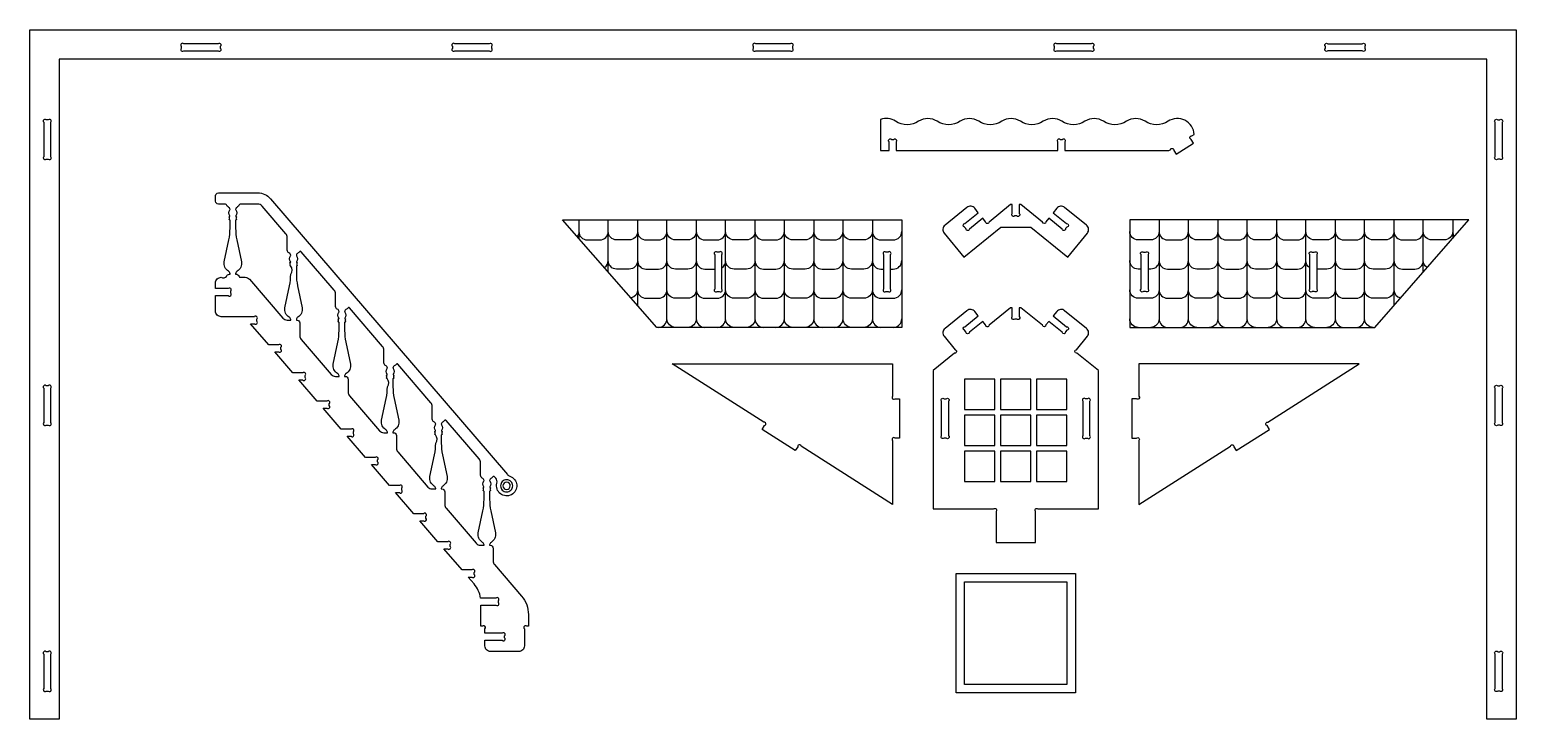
# Model space of a CAD drawing. Extents: x 8501 to 11256, y 293 to 1807.
# Drawn here: x 9221 to 9855, y 819 to 1113 of the extents above; entities that cross this region are included whole.
import ezdxf

# ---------------------------------------------------------------- set-up
doc = ezdxf.new("R2010")
doc.units = 0
doc.header["$MEASUREMENT"] = 0
doc.layers.add('LAYER_1', color=18, linetype='CONTINUOUS')

msp = doc.modelspace()

# ---------------------------------------------------------------- linework, layer by layer
at = {"layer": 'LAYER_1'}
for points in [[(9842.81, 1100.51), (9233.81, 1100.51), (9233.81, 819.11), (9221.21, 819.11), (9221.21, 1113.11), (9855.41, 1113.11), (9855.41, 819.11), (9842.81, 819.11)], [(9488.7, 986.21), (9448.57, 1032.05), (9593.25, 1032.05), (9593.25, 986.21)], [(9795.07, 986.21), (9835.2, 1032.05), (9690.52, 1032.05), (9690.52, 986.21)], [(9620.05, 951.2), (9633.01, 951.2), (9633.01, 964.16), (9620.05, 964.16)], [(9635.41, 951.2), (9648.37, 951.2), (9648.37, 964.16), (9635.41, 964.16)], [(9650.77, 951.2), (9663.73, 951.2), (9663.73, 964.16), (9650.77, 964.16)], [(9620.05, 935.84), (9633.01, 935.84), (9633.01, 948.8), (9620.05, 948.8)], [(9635.41, 935.84), (9648.37, 935.84), (9648.37, 948.8), (9635.41, 948.8)], [(9650.77, 935.84), (9663.73, 935.84), (9663.73, 948.8), (9650.77, 948.8)], [(9620.05, 920.48), (9633.01, 920.48), (9633.01, 933.44), (9620.05, 933.44)], [(9635.41, 920.48), (9648.37, 920.48), (9648.37, 933.44), (9635.41, 933.44)], [(9650.77, 920.48), (9663.73, 920.48), (9663.73, 933.44), (9650.77, 933.44)], [(9616.45, 881.23), (9667.33, 881.23), (9667.33, 830.35), (9616.45, 830.35)], [(9620.05, 877.63), (9663.73, 877.63), (9663.73, 833.95), (9620.05, 833.95)]]:
    msp.add_lwpolyline(points, close=True, dxfattribs=at)
for points in [[(9286.93, 1104.11), (9301.6, 1104.11, 1), (9302.66, 1105.17), (9302.66, 1106.04, 1), (9301.6, 1107.11), (9286.93, 1107.11, 1), (9285.86, 1106.04), (9285.86, 1105.17, 1)], [(9402.58, 1104.11), (9417.25, 1104.11, 1), (9418.31, 1105.17), (9418.31, 1106.04, 1), (9417.25, 1107.11), (9402.58, 1107.11, 1), (9401.51, 1106.04), (9401.51, 1105.17, 1)], [(9530.98, 1104.11), (9545.65, 1104.11, 1), (9546.71, 1105.17), (9546.71, 1106.04, 1), (9545.65, 1107.11), (9530.98, 1107.11, 1), (9529.91, 1106.04), (9529.91, 1105.17, 1)], [(9659.38, 1104.11), (9674.05, 1104.11, 1), (9675.11, 1105.17), (9675.11, 1106.04, 1), (9674.05, 1107.11), (9659.38, 1107.11, 1), (9658.31, 1106.04), (9658.31, 1105.17, 1)], [(9775.03, 1107.11), (9789.7, 1107.11, -1), (9790.76, 1106.04), (9790.76, 1105.17, -1), (9789.7, 1104.11), (9775.03, 1104.11, -1), (9773.96, 1105.17), (9773.96, 1106.04, -1)], [(9227.21, 1073.64), (9227.21, 1058.97, 1), (9228.28, 1057.91), (9229.15, 1057.91, 1), (9230.21, 1058.97), (9230.21, 1073.64, 1), (9229.15, 1074.71), (9228.28, 1074.71, 1)], [(9659.82, 1061.55), (9659.82, 1065.29, -1), (9660.88, 1066.35), (9661.76, 1066.35, -1), (9662.82, 1065.29), (9662.82, 1061.55), (9707.2, 1061.55), (9707.83, 1061.95, -1), (9709.29, 1061.63), (9710.33, 1060), (9717.77, 1064.74), (9716.73, 1066.37, -1), (9717.05, 1067.84), (9718.02, 1068.45, 0.579603), (9706.85, 1074.06, -0.300981), (9697.06, 1074.06, 0.300981), (9689.11, 1074.06, -0.300981), (9679.32, 1074.06, 0.300981), (9671.37, 1074.06, -0.300981), (9661.58, 1074.06, 0.300981), (9653.63, 1074.06, -0.300981), (9643.84, 1074.06, 0.300981), (9635.89, 1074.06, -0.300981), (9626.1, 1074.06, 0.300981), (9618.15, 1074.06, -0.300981), (9608.36, 1074.06, 0.300981), (9600.41, 1074.06, -0.300981), (9590.62, 1074.06, 0.236244), (9584.22, 1074.84), (9584.22, 1061.55), (9587.82, 1061.55), (9587.82, 1065.29, -1), (9588.88, 1066.35), (9589.76, 1066.35, -1), (9590.82, 1065.29), (9590.82, 1061.55)], [(9849.41, 1073.64), (9849.41, 1058.97, -1), (9848.35, 1057.91), (9847.48, 1057.91, -1), (9846.41, 1058.97), (9846.41, 1073.64, -1), (9847.48, 1074.71), (9848.35, 1074.71, -1)], [(9413.68, 867.76), (9420.13, 867.76, 1), (9421.19, 868.82), (9421.19, 869.7, 1), (9420.13, 870.76), (9413.54, 870.76, 0.140614), (9410.78, 876.78), (9408.22, 879.76), (9409.82, 879.76, 1), (9410.88, 880.82), (9410.88, 881.7, 1), (9409.82, 882.76), (9405.64, 882.76), (9397.91, 891.76), (9399.52, 891.76, 1), (9400.58, 892.82), (9400.58, 893.7, 1), (9399.52, 894.76), (9395.33, 894.76), (9387.6, 903.76), (9389.21, 903.76, 1), (9390.27, 904.82), (9390.27, 905.7, 1), (9389.21, 906.76), (9385.02, 906.76), (9377.29, 915.76), (9378.9, 915.76, 1), (9379.96, 916.82), (9379.96, 917.7, 1), (9378.9, 918.76), (9374.71, 918.76), (9366.98, 927.76), (9368.59, 927.76, 1), (9369.65, 928.82), (9369.65, 929.7, 1), (9368.59, 930.76), (9364.4, 930.76), (9356.67, 939.76), (9358.28, 939.76, 1), (9359.34, 940.82), (9359.34, 941.7, 1), (9358.28, 942.76), (9354.1, 942.76), (9346.36, 951.76), (9347.97, 951.76, 1), (9349.03, 952.82), (9349.03, 953.7, 1), (9347.97, 954.76), (9343.79, 954.76), (9336.05, 963.76), (9337.66, 963.76, 1), (9338.72, 964.82), (9338.72, 965.7, 1), (9337.66, 966.76), (9333.48, 966.76), (9325.75, 975.76), (9327.35, 975.76, 1), (9328.41, 976.82), (9328.41, 977.7, 1), (9327.35, 978.76), (9323.17, 978.76), (9315.44, 987.76), (9317.04, 987.76, 1), (9318.1, 988.82), (9318.1, 989.7, 1), (9317.04, 990.76), (9302.89, 990.76, -0.414214), (9300.49, 993.16), (9300.49, 999.76), (9305.92, 999.76, 1), (9306.98, 1000.82), (9306.98, 1001.7, 1), (9305.92, 1002.76), (9300.49, 1002.76), (9300.49, 1005.16, -0.414214), (9302.89, 1007.56, 0.352171), (9305.21, 1007.94, -0.352171), (9306.39, 1008.88), (9306.66, 1008.88), (9306.66, 1009.08, 0.272519), (9306.04, 1010.13, -0.328849), (9304.19, 1014.18), (9306.15, 1023.51, 0.051698), (9306.66, 1028.44), (9306.66, 1031.87, 0.366837), (9306.56, 1031.99, -0.600564), (9306.41, 1032.43, 0.39765), (9306.41, 1032.59, -0.39765), (9306.41, 1032.95, 0.39765), (9306.41, 1033.12, -0.594353), (9306.56, 1033.56, 0.584261), (9306.62, 1033.76, -0.375636), (9306.6, 1036.3, 0.187098), (9306.66, 1036.46, 0.294683), (9305.92, 1037.54, -0.244569), (9305.21, 1038.39, 0.352171), (9304.74, 1038.76), (9301.69, 1038.76, -0.414214), (9300.49, 1039.96), (9300.49, 1042.36, -0.414214), (9301.69, 1043.56), (9318.5, 1043.56, -0.21865), (9323.96, 1041.06), (9425, 923.44, 0.134714), (9426.05, 922.73, -0.655406), (9426.72, 914.85, -0.655406), (9420.5, 919.73, 0.245805), (9420, 921.9), (9419.5, 922.48, 0.507332), (9418.73, 922.42, -0.156752), (9418.17, 921.94, 0.294683), (9417.43, 920.87, 0.187098), (9417.49, 920.71, -0.375636), (9417.47, 918.16, 0.584261), (9417.53, 917.97, -0.594353), (9417.68, 917.53, 0.39765), (9417.68, 917.36, -0.39765), (9417.68, 917, 0.39765), (9417.68, 916.84, -0.600564), (9417.53, 916.4, 0.366837), (9417.43, 916.28), (9417.43, 912.84, 0.051698), (9417.94, 907.92), (9419.9, 898.58, -0.328849), (9418.05, 894.54, 0.272519), (9417.43, 893.49), (9417.43, 893.29), (9417.7, 893.29, -0.414214), (9418.9, 892.09), (9418.9, 886.63, 0.179323), (9419.48, 885.06), (9431.08, 871.56, -0.179323), (9433.98, 863.74), (9433.98, 858.76), (9433.29, 858.76, 1), (9432.23, 857.7), (9432.23, 850.36, -0.414214), (9429.83, 847.96), (9417.83, 847.96, -0.414214), (9415.43, 850.36), (9415.43, 852.76), (9422.77, 852.76, 1), (9423.83, 853.82), (9423.83, 854.7, 1), (9422.77, 855.76), (9415.43, 855.76), (9415.43, 857.7, 1), (9414.37, 858.76), (9413.68, 858.76)], [(9310.51, 1038.4, -0.251154), (9309.8, 1037.54, 0.294683), (9309.06, 1036.46, 0.187098), (9309.12, 1036.3, -0.375636), (9309.1, 1033.76, 0.584261), (9309.17, 1033.56, -0.594353), (9309.31, 1033.12, 0.39765), (9309.31, 1032.95, -0.39765), (9309.31, 1032.59, 0.39765), (9309.31, 1032.43, -0.600564), (9309.16, 1031.99, 0.366837), (9309.06, 1031.87), (9309.06, 1028.44, 0.051698), (9309.57, 1023.51), (9311.53, 1014.18, -0.328849), (9309.68, 1010.13, 0.272519), (9309.06, 1009.08), (9309.06, 1008.88, -0.352171), (9310.51, 1007.94, 0.352171), (9310.98, 1007.56), (9313.14, 1007.56, -0.21865), (9314.96, 1006.73), (9329.23, 990.13, 0.21865), (9331.05, 989.29), (9332.56, 989.29), (9332.56, 989.49, 0.272519), (9331.94, 990.54, -0.328849), (9330.09, 994.58), (9332.05, 1003.92, 0.051698), (9332.56, 1008.84, 0.366837), (9332.46, 1012.4, -0.600564), (9332.31, 1012.84, 0.39765), (9332.31, 1013, -0.39765), (9332.31, 1013.36, 0.39765), (9332.31, 1013.53, -0.594353), (9332.45, 1013.97, 0.584261), (9332.52, 1014.16, -0.375636), (9332.5, 1016.71, 0.187098), (9332.56, 1016.87, 0.294683), (9331.82, 1017.94, -0.302722), (9331.08, 1019.05), (9331.08, 1024.51, 0.179323), (9330.5, 1026.08), (9320.32, 1037.93, 0.21865), (9318.5, 1038.76), (9310.98, 1038.76, 0.352171)], [(9643.39, 1038.53), (9643.39, 1034.79, -1), (9642.33, 1033.73), (9641.45, 1033.73, -1), (9640.39, 1034.79), (9640.39, 1038.53), (9639.69, 1038.53), (9630.52, 1031.1, -1), (9629.02, 1031.25), (9627.8, 1032.76), (9622.1, 1028.14, -1), (9620.61, 1028.3), (9620.06, 1028.98, -1), (9620.21, 1030.47), (9625.91, 1035.09), (9624.4, 1036.96, 0.414214), (9621.03, 1037.31), (9611.7, 1029.76, 0.414214), (9611.35, 1026.38), (9619.66, 1016.12), (9635.47, 1028.93), (9648.3, 1028.93), (9664.11, 1016.12), (9672.42, 1026.38, 0.414214), (9672.07, 1029.76), (9662.74, 1037.31, 0.414214), (9659.37, 1036.96), (9657.86, 1035.09), (9663.56, 1030.47, -1), (9663.72, 1028.98), (9663.16, 1028.3, -1), (9661.67, 1028.14), (9655.97, 1032.76), (9654.75, 1031.25, -1), (9653.26, 1031.1), (9644.08, 1038.53)], [(9353.07, 988.4, -0.600564), (9352.93, 988.84, 0.39765), (9352.93, 989, -0.39765), (9352.93, 989.36, 0.39765), (9352.93, 989.53, -0.594353), (9353.07, 989.97, 0.584261), (9353.14, 990.16, -0.375636), (9353.12, 992.71, 0.187098), (9353.17, 992.87, 0.294683), (9352.44, 993.94, -0.302722), (9351.7, 995.05), (9351.7, 1000.51, 0.179323), (9351.12, 1002.08), (9337.03, 1018.48, 0.507332), (9336.25, 1018.42, -0.156752), (9335.69, 1017.94, 0.294683), (9334.96, 1016.87, 0.187098), (9335.01, 1016.71, -0.375636), (9334.99, 1014.16, 0.584261), (9335.06, 1013.97, -0.594353), (9335.2, 1013.53, 0.39765), (9335.2, 1013.36, -0.39765), (9335.2, 1013, 0.39765), (9335.2, 1012.84, -0.600564), (9335.06, 1012.4, 0.366837), (9334.96, 1012.28), (9334.96, 1008.84, 0.051698), (9335.47, 1003.92), (9337.42, 994.58, -0.328849), (9335.57, 990.54, 0.272519), (9334.96, 989.49), (9334.96, 989.29), (9335.23, 989.29, -0.414214), (9336.43, 988.09), (9336.43, 982.63, 0.179323), (9337.01, 981.06), (9349.85, 966.13, 0.21865), (9351.67, 965.29), (9353.17, 965.29), (9353.17, 965.49, 0.272519), (9352.56, 966.54, -0.328849), (9350.71, 970.58), (9352.66, 979.92, 0.051698), (9353.17, 984.84), (9353.17, 988.28, 0.366837)], [(9513.45, 1017.22), (9513.45, 1002.55, 1), (9514.51, 1001.48), (9515.39, 1001.48, 1), (9516.45, 1002.55), (9516.45, 1017.22, 1), (9515.39, 1018.28), (9514.51, 1018.28, 1)], [(9585.45, 1017.22), (9585.45, 1002.55, 1), (9586.51, 1001.48), (9587.39, 1001.48, 1), (9588.45, 1002.55), (9588.45, 1017.22, 1), (9587.39, 1018.28), (9586.51, 1018.28, 1)], [(9698.32, 1017.22), (9698.32, 1002.55, -1), (9697.26, 1001.48), (9696.38, 1001.48, -1), (9695.32, 1002.55), (9695.32, 1017.22, -1), (9696.38, 1018.28), (9697.26, 1018.28, -1)], [(9770.32, 1017.22), (9770.32, 1002.55, -1), (9769.26, 1001.48), (9768.38, 1001.48, -1), (9767.32, 1002.55), (9767.32, 1017.22, -1), (9768.38, 1018.28), (9769.26, 1018.28, -1)], [(9373.28, 955.92, 0.051698), (9373.79, 960.84, 0.366837), (9373.69, 964.4, -0.600564), (9373.54, 964.84, 0.39765), (9373.54, 965, -0.39765), (9373.54, 965.36, 0.39765), (9373.54, 965.53, -0.594353), (9373.69, 965.97, 0.584261), (9373.75, 966.16, -0.375636), (9373.73, 968.71, 0.187098), (9373.79, 968.87, 0.294683), (9373.05, 969.94, -0.302722), (9372.32, 971.05), (9372.32, 976.51, 0.179323), (9371.74, 978.08), (9357.64, 994.48, 0.507332), (9356.87, 994.42, -0.156752), (9356.31, 993.94, 0.294683), (9355.57, 992.87, 0.187098), (9355.63, 992.71, -0.375636), (9355.61, 990.16, 0.584261), (9355.68, 989.97, -0.594353), (9355.82, 989.53, 0.39765), (9355.82, 989.36, -0.39765), (9355.82, 989, 0.39765), (9355.82, 988.84, -0.600564), (9355.67, 988.4, 0.366837), (9355.57, 988.28), (9355.57, 984.84, 0.051698), (9356.08, 979.92), (9358.04, 970.58, -0.328849), (9356.19, 966.54, 0.272519), (9355.57, 965.49), (9355.57, 965.29), (9355.85, 965.29, -0.414214), (9357.05, 964.09), (9357.05, 958.63, 0.179323), (9357.63, 957.06), (9370.46, 942.13, 0.21865), (9372.28, 941.29), (9373.79, 941.29), (9373.79, 941.49, 0.272519), (9373.17, 942.54, -0.328849), (9371.33, 946.58)], [(9650.29, 894.41), (9650.29, 907.75, -1), (9651.35, 908.81), (9677.13, 908.81), (9677.13, 967.76), (9667.96, 975.2, -1), (9667.8, 976.69), (9672.42, 982.39, 0.414214), (9672.07, 985.77), (9662.74, 993.32, 0.414214), (9659.37, 992.97), (9657.86, 991.1), (9663.56, 986.48, -1), (9663.72, 984.99), (9663.16, 984.31, -1), (9661.67, 984.15), (9655.97, 988.77), (9654.75, 987.27, -1), (9653.26, 987.11), (9644.08, 994.54), (9643.39, 994.54), (9643.39, 990.8, -1), (9642.33, 989.74), (9641.45, 989.74, -1), (9640.39, 990.8), (9640.39, 994.54), (9639.69, 994.54), (9630.52, 987.11, -1), (9629.02, 987.27), (9627.8, 988.77), (9622.1, 984.15, -1), (9620.61, 984.31), (9620.06, 984.99, -1), (9620.21, 986.48), (9625.91, 991.1), (9624.4, 992.97, 0.414214), (9621.03, 993.32), (9611.7, 985.77, 0.414214), (9611.35, 982.39), (9615.97, 976.69, -1), (9615.81, 975.2), (9606.64, 967.76), (9606.64, 908.81), (9632.43, 908.81, -1), (9633.49, 907.75), (9633.49, 894.41)], [(9394.41, 936.84, 0.366837), (9394.31, 940.4, -0.600564), (9394.16, 940.84, 0.39765), (9394.16, 941, -0.39765), (9394.16, 941.36, 0.39765), (9394.16, 941.53, -0.594353), (9394.31, 941.97, 0.584261), (9394.37, 942.16, -0.375636), (9394.35, 944.71, 0.187098), (9394.41, 944.87, 0.294683), (9393.67, 945.94, -0.302722), (9392.93, 947.05), (9392.93, 952.51, 0.179323), (9392.35, 954.08), (9378.26, 970.48, 0.507332), (9377.49, 970.42, -0.156752), (9376.93, 969.94, 0.294683), (9376.19, 968.87, 0.187098), (9376.25, 968.71, -0.375636), (9376.23, 966.16, 0.584261), (9376.3, 965.97, -0.594353), (9376.44, 965.53, 0.39765), (9376.44, 965.36, -0.39765), (9376.44, 965, 0.39765), (9376.44, 964.84, -0.600564), (9376.29, 964.4, 0.366837), (9376.19, 964.28), (9376.19, 960.84, 0.051698), (9376.7, 955.92), (9378.66, 946.58, -0.328849), (9376.81, 942.54, 0.272519), (9376.19, 941.49), (9376.19, 941.29), (9376.47, 941.29, -0.414214), (9377.67, 940.09), (9377.67, 934.63, 0.179323), (9378.25, 933.06), (9391.08, 918.13, 0.21865), (9392.9, 917.29), (9394.41, 917.29), (9394.41, 917.49, 0.272519), (9393.79, 918.54, -0.328849), (9391.94, 922.58), (9393.9, 931.92, 0.051698)], [(9592.34, 938.96), (9590.4, 938.96, 1), (9589.34, 937.9), (9589.34, 910.72), (9550.31, 935.61, 1), (9548.85, 935.29), (9547.8, 933.66), (9533.64, 942.69), (9534.68, 944.32, 1), (9534.36, 945.79), (9495.33, 970.68), (9589.34, 970.68), (9589.34, 956.82, 1), (9590.4, 955.76), (9592.34, 955.76)], [(9691.43, 938.96), (9693.37, 938.96, -1), (9694.43, 937.9), (9694.43, 910.72), (9733.46, 935.61, -1), (9734.92, 935.29), (9735.97, 933.66), (9750.13, 942.69), (9749.09, 944.32, -1), (9749.41, 945.79), (9788.44, 970.68), (9694.43, 970.68), (9694.43, 956.82, -1), (9693.37, 955.76), (9691.43, 955.76)], [(9227.21, 960.24), (9227.21, 945.57, 1), (9228.28, 944.51), (9229.15, 944.51, 1), (9230.21, 945.57), (9230.21, 960.24, 1), (9229.15, 961.31), (9228.28, 961.31, 1)], [(9849.41, 960.24), (9849.41, 945.57, -1), (9848.35, 944.51), (9847.48, 944.51, -1), (9846.41, 945.57), (9846.41, 960.24, -1), (9847.48, 961.31), (9848.35, 961.31, -1)], [(9613.24, 954.7), (9613.24, 940.02, -1), (9612.18, 938.96), (9611.3, 938.96, -1), (9610.24, 940.02), (9610.24, 954.7, -1), (9611.3, 955.76), (9612.18, 955.76, -1)], [(9670.53, 954.7), (9670.53, 940.02, 1), (9671.6, 938.96), (9672.47, 938.96, 1), (9673.53, 940.02), (9673.53, 954.7, 1), (9672.47, 955.76), (9671.6, 955.76, 1)], [(9415.03, 916.28, 0.366837), (9414.93, 916.4, -0.600564), (9414.78, 916.84, 0.39765), (9414.78, 917, -0.39765), (9414.78, 917.36, 0.39765), (9414.78, 917.53, -0.594353), (9414.92, 917.97, 0.584261), (9414.99, 918.16, -0.375636), (9414.97, 920.71, 0.187098), (9415.03, 920.87, 0.294683), (9414.29, 921.94, -0.302722), (9413.55, 923.05), (9413.55, 928.51, 0.179323), (9412.97, 930.08), (9398.88, 946.48, 0.507332), (9398.11, 946.42, -0.156752), (9397.55, 945.94, 0.294683), (9396.81, 944.87, 0.187098), (9396.87, 944.71, -0.375636), (9396.85, 942.16, 0.584261), (9396.92, 941.97, -0.594353), (9397.06, 941.53, 0.39765), (9397.06, 941.36, -0.39765), (9397.06, 941, 0.39765), (9397.06, 940.84, -0.600564), (9396.91, 940.4, 0.366837), (9396.81, 940.28), (9396.81, 936.84, 0.051698), (9397.32, 931.92), (9399.28, 922.58, -0.328849), (9397.43, 918.54, 0.272519), (9396.81, 917.49), (9396.81, 917.29), (9397.09, 917.29, -0.414214), (9398.29, 916.09), (9398.29, 910.63, 0.179323), (9398.87, 909.06), (9411.7, 894.13, 0.21865), (9413.52, 893.29), (9415.03, 893.29), (9415.03, 893.49, 0.272519), (9414.41, 894.54, -0.328849), (9412.56, 898.58), (9414.52, 907.92, 0.051698), (9415.03, 912.84)], [(9424.67, 921.24, 0.414214), (9422.08, 918.64, 0.414214), (9424.67, 916.05, 0.414214), (9427.27, 918.64, 0.414214)], [(9424.67, 920.2, 0.414214), (9423.12, 918.64, 0.414214), (9424.67, 917.09, 0.414214), (9426.23, 918.64, 0.414214)], [(9227.21, 846.84), (9227.21, 832.17, 1), (9228.28, 831.11), (9229.15, 831.11, 1), (9230.21, 832.17), (9230.21, 846.84, 1), (9229.15, 847.91), (9228.28, 847.91, 1)], [(9849.41, 846.84), (9849.41, 832.17, -1), (9848.35, 831.11), (9847.48, 831.11, -1), (9846.41, 832.17), (9846.41, 846.84, -1), (9847.48, 847.91), (9848.35, 847.91, -1)]]:
    msp.add_lwpolyline(points, format="xyb", close=True, dxfattribs=at)
for points in [[(9455.49, 1032.05), (9455.49, 1024.15)], [(9468.01, 1009.84), (9468.01, 1032.05)], [(9480.53, 1032.05), (9480.53, 995.54)], [(9803.24, 1032.05), (9803.24, 995.54)], [(9815.76, 1009.84), (9815.76, 1032.05)], [(9828.28, 1032.05), (9828.28, 1024.15)]]:
    msp.add_lwpolyline(points, dxfattribs=at)
for points in [[(9489.46, 986.21, 0.414214), (9493.06, 989.81), (9493.06, 1032.05)], [(9505.58, 1032.05), (9505.58, 989.81, -0.414214), (9501.98, 986.21)], [(9521.71, 986.21, -0.414214), (9518.11, 989.81), (9518.11, 1032.05)], [(9530.63, 1032.05), (9530.63, 989.81, -0.414214), (9527.03, 986.21)], [(9539.55, 986.21, 0.414214), (9543.15, 989.81), (9543.15, 1032.05)], [(9555.68, 1032.05), (9555.68, 989.81, -0.414214), (9552.08, 986.21)], [(9571.8, 986.21, -0.414214), (9568.2, 989.81), (9568.2, 1032.05)], [(9580.72, 1032.05), (9580.72, 989.81, 0.414214), (9584.32, 986.21)], [(9703.05, 1032.05), (9703.05, 989.81, -0.414214), (9699.45, 986.21)], [(9719.17, 986.21, -0.414214), (9715.57, 989.81), (9715.57, 1032.05)], [(9728.09, 1032.05), (9728.09, 989.81, -0.414214), (9724.49, 986.21)], [(9737.02, 986.21, 0.414214), (9740.62, 989.81), (9740.62, 1032.05)], [(9753.14, 1032.05), (9753.14, 989.81, 0.414214), (9756.74, 986.21)], [(9769.27, 986.21, -0.414214), (9765.67, 989.81), (9765.67, 1032.05)], [(9778.19, 1032.05), (9778.19, 989.81, -0.414214), (9774.59, 986.21)], [(9794.31, 986.21, -0.414214), (9790.71, 989.81), (9790.71, 1032.05)], [(9455.49, 1027.07, -0.159509), (9454.79, 1024.94)], [(9455.49, 1027.07, 0.414214), (9459.09, 1023.47), (9464.41, 1023.47, 0.414214), (9468.01, 1027.07)], [(9480.53, 1027.07, -0.414214), (9476.93, 1023.47), (9471.61, 1023.47, -0.414214), (9468.01, 1027.07)], [(9480.53, 1027.07, 0.414214), (9484.13, 1023.47), (9489.46, 1023.47, 0.414214), (9493.06, 1027.07)], [(9505.58, 1027.07, -0.414214), (9501.98, 1023.47), (9496.66, 1023.47, -0.414214), (9493.06, 1027.07)], [(9505.58, 1027.07, 0.414214), (9509.18, 1023.47), (9514.51, 1023.47, 0.414214), (9518.11, 1027.07)], [(9530.63, 1027.07, -0.414214), (9527.03, 1023.47), (9521.71, 1023.47, -0.414214), (9518.11, 1027.07)], [(9530.63, 1027.07, 0.414214), (9534.23, 1023.47), (9539.55, 1023.47, 0.414214), (9543.15, 1027.07)], [(9555.68, 1027.07, -0.414214), (9552.08, 1023.47), (9546.75, 1023.47, -0.414214), (9543.15, 1027.07)], [(9555.68, 1027.07, 0.414214), (9559.28, 1023.47), (9564.6, 1023.47, 0.414214), (9568.2, 1027.07)], [(9580.72, 1027.07, -0.414214), (9577.12, 1023.47), (9571.8, 1023.47, -0.414214), (9568.2, 1027.07)], [(9580.72, 1027.07, 0.414214), (9584.32, 1023.47), (9589.65, 1023.47, 0.414214), (9593.25, 1027.07)], [(9703.05, 1027.07, -0.414214), (9699.45, 1023.47), (9694.12, 1023.47, -0.414214), (9690.52, 1027.07)], [(9703.05, 1027.07, 0.414214), (9706.65, 1023.47), (9711.97, 1023.47, 0.414214), (9715.57, 1027.07)], [(9728.09, 1027.07, -0.414214), (9724.49, 1023.47), (9719.17, 1023.47, -0.414214), (9715.57, 1027.07)], [(9728.09, 1027.07, 0.414214), (9731.69, 1023.47), (9737.02, 1023.47, 0.414214), (9740.62, 1027.07)], [(9753.14, 1027.07, -0.414214), (9749.54, 1023.47), (9744.22, 1023.47, -0.414214), (9740.62, 1027.07)], [(9753.14, 1027.07, 0.414214), (9756.74, 1023.47), (9762.07, 1023.47, 0.414214), (9765.67, 1027.07)], [(9778.19, 1027.07, -0.414214), (9774.59, 1023.47), (9769.27, 1023.47, -0.414214), (9765.67, 1027.07)], [(9778.19, 1027.07, 0.414214), (9781.79, 1023.47), (9787.11, 1023.47, 0.414214), (9790.71, 1027.07)], [(9803.24, 1027.07, -0.414214), (9799.64, 1023.47), (9794.31, 1023.47, -0.414214), (9790.71, 1027.07)], [(9803.24, 1027.07, 0.414214), (9806.84, 1023.47), (9812.16, 1023.47, 0.414214), (9815.76, 1027.07)], [(9828.28, 1027.07, -0.414214), (9824.68, 1023.47), (9819.36, 1023.47, -0.414214), (9815.76, 1027.07)], [(9828.28, 1027.07, 0.159509), (9828.98, 1024.94)], [(9466.42, 1011.66, 0.249891), (9468.01, 1014.65)], [(9480.53, 1014.65, -0.414214), (9476.93, 1011.05), (9471.61, 1011.05, -0.414214), (9468.01, 1014.65)], [(9480.53, 1014.65, 0.414214), (9484.13, 1011.05), (9489.46, 1011.05, 0.414214), (9493.06, 1014.65)], [(9505.58, 1014.65, -0.414214), (9501.98, 1011.05), (9496.66, 1011.05, -0.414214), (9493.06, 1014.65)], [(9505.58, 1014.65, 0.414214), (9509.18, 1011.05), (9513.45, 1011.05)], [(9516.45, 1011.62, 0.255564), (9518.11, 1014.65)], [(9530.63, 1014.65, -0.414214), (9527.03, 1011.05), (9521.71, 1011.05, -0.414214), (9518.11, 1014.65)], [(9530.63, 1014.65, 0.414214), (9534.23, 1011.05), (9539.55, 1011.05, 0.414214), (9543.15, 1014.65)], [(9555.68, 1014.65, -0.414214), (9552.08, 1011.05), (9546.75, 1011.05, -0.414214), (9543.15, 1014.65)], [(9555.68, 1014.65, 0.414214), (9559.28, 1011.05), (9564.6, 1011.05, 0.414214), (9568.2, 1014.65)], [(9580.72, 1014.65, -0.414214), (9577.12, 1011.05), (9571.8, 1011.05, -0.414214), (9568.2, 1014.65)], [(9580.72, 1014.65, 0.414214), (9584.32, 1011.05), (9585.45, 1011.05)], [(9588.45, 1011.05), (9589.65, 1011.05, 0.414214), (9593.25, 1014.65)], [(9695.32, 1011.05), (9694.12, 1011.05, -0.414214), (9690.52, 1014.65)], [(9703.05, 1014.65, -0.414214), (9699.45, 1011.05), (9698.32, 1011.05)], [(9703.05, 1014.65, 0.414214), (9706.65, 1011.05), (9711.97, 1011.05, 0.414214), (9715.57, 1014.65)], [(9728.09, 1014.65, -0.414214), (9724.49, 1011.05), (9719.17, 1011.05, -0.414214), (9715.57, 1014.65)], [(9728.09, 1014.65, 0.414214), (9731.69, 1011.05), (9737.02, 1011.05, 0.414214), (9740.62, 1014.65)], [(9753.14, 1014.65, -0.414214), (9749.54, 1011.05), (9744.22, 1011.05, -0.414214), (9740.62, 1014.65)], [(9753.14, 1014.65, 0.414214), (9756.74, 1011.05), (9762.07, 1011.05, 0.414214), (9765.67, 1014.65)], [(9767.32, 1011.62, -0.255564), (9765.67, 1014.65)], [(9778.19, 1014.65, -0.414214), (9774.59, 1011.05), (9770.32, 1011.05)], [(9778.19, 1014.65, 0.414214), (9781.79, 1011.05), (9787.11, 1011.05, 0.414214), (9790.71, 1014.65)], [(9803.24, 1014.65, -0.414214), (9799.64, 1011.05), (9794.31, 1011.05, -0.414214), (9790.71, 1014.65)], [(9803.24, 1014.65, 0.414214), (9806.84, 1011.05), (9812.16, 1011.05, 0.414214), (9815.76, 1014.65)], [(9817.35, 1011.66, -0.249891), (9815.76, 1014.65)], [(9480.53, 1002.23, -0.349089), (9477.75, 998.73)], [(9480.53, 1002.23, 0.414214), (9484.13, 998.63), (9489.46, 998.63, 0.414214), (9493.06, 1002.23)], [(9505.58, 1002.23, -0.414214), (9501.98, 998.63), (9496.66, 998.63, -0.414214), (9493.06, 1002.23)], [(9505.58, 1002.23, 0.414214), (9509.18, 998.63), (9514.51, 998.63, 0.414214), (9518.11, 1002.23)], [(9530.63, 1002.23, -0.414214), (9527.03, 998.63), (9521.71, 998.63, -0.414214), (9518.11, 1002.23)], [(9530.63, 1002.23, 0.414214), (9534.23, 998.63), (9539.55, 998.63, 0.414214), (9543.15, 1002.23)], [(9555.68, 1002.23, -0.414214), (9552.08, 998.63), (9546.75, 998.63, -0.414214), (9543.15, 1002.23)], [(9555.68, 1002.23, 0.414214), (9559.28, 998.63), (9564.6, 998.63, 0.414214), (9568.2, 1002.23)], [(9580.72, 1002.23, -0.414214), (9577.12, 998.63), (9571.8, 998.63, -0.414214), (9568.2, 1002.23)], [(9580.72, 1002.23, 0.414214), (9584.32, 998.63), (9589.65, 998.63, 0.414214), (9593.25, 1002.23)], [(9703.05, 1002.23, -0.414214), (9699.45, 998.63), (9694.12, 998.63, -0.414214), (9690.52, 1002.23)], [(9703.05, 1002.23, 0.414214), (9706.65, 998.63), (9711.97, 998.63, 0.414214), (9715.57, 1002.23)], [(9728.09, 1002.23, -0.414214), (9724.49, 998.63), (9719.17, 998.63, -0.414214), (9715.57, 1002.23)], [(9728.09, 1002.23, 0.414214), (9731.69, 998.63), (9737.02, 998.63, 0.414214), (9740.62, 1002.23)], [(9753.14, 1002.23, -0.414214), (9749.54, 998.63), (9744.22, 998.63, -0.414214), (9740.62, 1002.23)], [(9753.14, 1002.23, 0.414214), (9756.74, 998.63), (9762.07, 998.63, 0.414214), (9765.67, 1002.23)], [(9778.19, 1002.23, -0.414214), (9774.59, 998.63), (9769.27, 998.63, -0.414214), (9765.67, 1002.23)], [(9778.19, 1002.23, 0.414214), (9781.79, 998.63), (9787.11, 998.63, 0.414214), (9790.71, 1002.23)], [(9803.24, 1002.23, -0.414214), (9799.64, 998.63), (9794.31, 998.63, -0.414214), (9790.71, 1002.23)], [(9803.24, 1002.23, 0.349089), (9806.03, 998.73)], [(9496.66, 986.21, -0.414214), (9493.06, 989.81)], [(9505.58, 989.81, 0.414214), (9509.18, 986.21)], [(9514.51, 986.21, 0.414214), (9518.11, 989.81)], [(9530.63, 989.81, 0.414214), (9534.23, 986.21)], [(9546.75, 986.21, -0.414214), (9543.15, 989.81)], [(9555.68, 989.81, 0.414214), (9559.28, 986.21)], [(9564.6, 986.21, 0.414214), (9568.2, 989.81)], [(9580.72, 989.81, -0.414214), (9577.12, 986.21)], [(9589.65, 986.21, 0.414214), (9593.25, 989.81)], [(9694.12, 986.21, -0.414214), (9690.52, 989.81)], [(9703.05, 989.81, 0.414214), (9706.65, 986.21)], [(9711.97, 986.21, 0.414214), (9715.57, 989.81)], [(9728.09, 989.81, 0.414214), (9731.69, 986.21)], [(9744.22, 986.21, -0.414214), (9740.62, 989.81)], [(9753.14, 989.81, -0.414214), (9749.54, 986.21)], [(9762.07, 986.21, 0.414214), (9765.67, 989.81)], [(9778.19, 989.81, 0.414214), (9781.79, 986.21)], [(9787.11, 986.21, 0.414214), (9790.71, 989.81)]]:
    msp.add_lwpolyline(points, format="xyb", dxfattribs=at)

doc.saveas('drawing.dxf')
